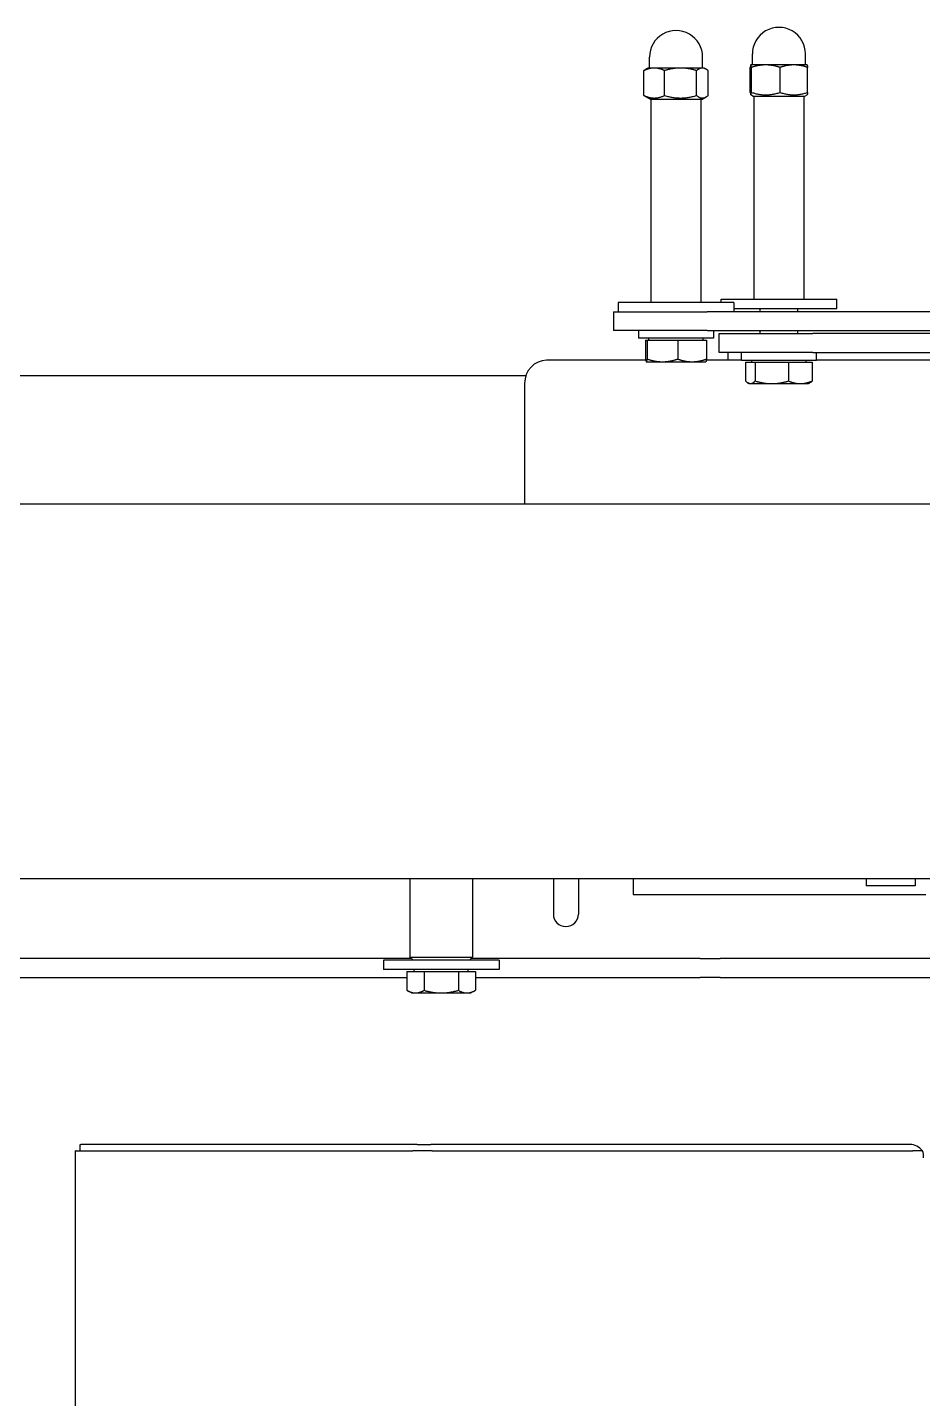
# Model space of a CAD drawing. Extents: x -3873 to 164127, y 7129 to 96529.
# Drawn here: x 53596.1 to 53882.4, y 46152.1 to 46590.9 of the extents above; entities that cross this region are included whole.
import ezdxf

# ---------------------------------------------------------------- set-up
doc = ezdxf.new("R2010")
doc.units = 0
doc.layers.add('KROMEKA', color=1, linetype='CONTINUOUS')
doc.layers.add('LAYOUT Kromeka', color=1, linetype='CONTINUOUS', lineweight=5)

# ---------------------------------------------------------------- blocks, each defined once
blk = doc.blocks.new('KD21-ara_yolma-64')
at = {"layer": 'KROMEKA', "color": 0}
for p, q in [((4299, -760), (4299, 1490)), ((4419.02, 1490), (4419.02, -760)), ((4267.5, 1341.7), (4267.5, 635.97)), ((4273.5, 634.5), (4273.5, 1341.7)), ((4460, 597.93), (4460, 781.36)), ((2287.5, 742), (4212, 742)), ((4212, 741.76), (4212, 742)), ((4212, 741.76), (4212, 634.07)), ((4212, 740.5), (4214, 740.5)), ((4214, 740.5), (4214, 740.33)), ((4214, 632.64), (4214, 740.33)), ((4270, 606.5), (4270, 643.5)), ((4273, 643.5), (4270, 643.5)), ((4273, 606.5), (4273, 643.5)), ((4212, 627.89), (4212, 634.07)), ((4214, 632.64), (4214, 628.36)), ((4262.5, 634.5), (4263.35, 635.97)), ((4262.5, 634.5), (4262.5, 633.23)), ((4262.5, 633.23), (4262.5, 625)), ((4269.4, 635.97), (4263.35, 635.97)), ((4269.4, 635.97), (4269.4, 630.49)), ((4269.4, 633.6), (4270, 633.6)), ((4273, 634), (4274, 635)), ((4274, 635), (4274, 615)), ((4299, 635), (4274, 635)), ((4212, 627.89), (4212, 474.11)), ((4214, 475.05), (4214, 628.36)), ((4269.4, 630.49), (4263.35, 630.49)), ((4269.4, 630.49), (4269.4, 619.52)), ((4262.5, 625), (4262.5, 616.77)), ((4269.4, 619.52), (4263.35, 619.52)), ((4269.4, 619.52), (4269.4, 614.03)), ((4262.5, 616.77), (4262.5, 615.5)), ((4262.5, 615.5), (4263.35, 614.03)), ((4269.4, 616.4), (4270, 616.4)), ((4273, 616), (4274, 615)), ((4273.5, 549.42), (4273.5, 615.5)), ((4299, 615), (4274, 615)), ((4263.35, 614.03), (4263.35, 614.03)), ((4269.4, 614.03), (4263.35, 614.03)), ((4267.5, 614.03), (4267.5, 549.42)), ((4273, 606.5), (4270, 606.5)), ((4457.5, 598.33), (4419.02, 598.33)), ((4299, 589.13), (4287.75, 589.13)), ((4465, 559.55), (4465, 591.29)), ((4299, 581.13), (4287.75, 581.13)), ((4474.5, 539.87), (4474.5, 569.87)), ((4480.5, 569.87), (4474.5, 569.87)), ((4480.5, 569.87), (4480.5, 539.87)), ((4483.5, 568.37), (4480.5, 568.37)), ((4483.5, 531.37), (4483.5, 568.37)), ((4294, 563.63), (4294, 470)), ((4299, 563.63), (4294, 563.63)), ((4472, 537.87), (4472, 561.87)), ((4474.5, 561.87), (4472, 561.87)), ((4464.5, 559.37), (4464.51, 559.38)), ((4464.5, 559.37), (4464.5, 559.36)), ((4464.5, 559.36), (4464.5, 554.22)), ((4471.4, 559.62), (4465.35, 559.62)), ((4471.4, 559.09), (4465.35, 559.09)), ((4471.4, 559.62), (4471.4, 559.09)), ((4471.4, 559.09), (4471.4, 549.34)), ((4471.4, 558.57), (4472, 558.57)), ((4483.5, 557.87), (4548.5, 557.87)), ((4548.5, 558.17), (4549.27, 559.5)), ((4548.5, 558.17), (4548.5, 541.57)), ((4549.71, 560.13), (4557.7, 560.13)), ((4558.5, 558.87), (4558.14, 559.5)), ((4558.5, 556.84), (4558.5, 558.87)), ((4558.5, 558.37), (4562, 558.37)), ((4464.5, 554.22), (4464.5, 544.73)), ((4549.71, 553.56), (4557.7, 553.56)), ((4558.5, 548.43), (4558.5, 556.84)), ((4267.5, 549.42), (4267.5, 543.04)), ((4273.5, 543.04), (4273.5, 549.42)), ((4471.4, 549.34), (4465.35, 549.34)), ((4471.4, 549.34), (4471.4, 540.12)), ((4464.5, 544.73), (4464.5, 540.37)), ((4558.5, 541.46), (4558.5, 548.43)), ((4267.5, 543.04), (4267.5, 542.18)), ((4267.5, 535.8), (4267.5, 542.18)), ((4273.5, 542.18), (4273.5, 543.04)), ((4273.5, 542.18), (4273.5, 535.8)), ((4464.5, 540.37), (4464.51, 540.36)), ((4465, 528.96), (4465, 540.18)), ((4471.4, 540.12), (4465.35, 540.12)), ((4471.4, 541.17), (4472, 541.17)), ((4474.5, 539.87), (4474.5, 285.41)), ((4480.5, 285.41), (4480.5, 539.87)), ((4483.5, 541.87), (4548.5, 541.87)), ((4548.5, 541.57), (4549.27, 540.24)), ((4549.71, 543.3), (4557.7, 543.3)), ((4558.5, 540.87), (4558.14, 540.24)), ((4558.5, 540.87), (4558.5, 541.46)), ((4558.5, 541.37), (4562, 541.37)), ((4267.5, 535.8), (4267.5, 175.97)), ((4273.5, 174.5), (4273.5, 535.8)), ((4467.5, 506.09), (4467.5, 536.09)), ((4467.5, 536.09), (4473.5, 536.09)), ((4474.5, 537.87), (4472, 537.87)), ((4473.5, 536.09), (4473.5, 506.09)), ((4483.5, 535.46), (4484.5, 535.46)), ((4484.5, 535.46), (4484.5, 498.46)), ((4549.71, 539.61), (4557.7, 539.61)), ((4465, 533.19), (4467.5, 533.19)), ((4483.5, 531.37), (4480.5, 531.37)), ((4481.5, 531.37), (4481.5, 498.46)), ((4457.5, 526.46), (4457.73, 526.85)), ((4464.4, 527.61), (4458.35, 527.61)), ((4464.4, 527.61), (4464.4, 524.56)), ((4465, 528.96), (4465, 504.96)), ((4465, 528.96), (4467.5, 528.96)), ((4457.5, 526.46), (4457.5, 526.08)), ((4457.5, 526.08), (4457.5, 519.23)), ((4464.4, 524.56), (4458.35, 524.56)), ((4464.4, 525.66), (4465, 525.66)), ((4464.4, 524.56), (4464.4, 513.91)), ((4473.5, 522.96), (4474.5, 522.96)), ((4480.5, 522.96), (4481.5, 522.96)), ((4549.5, 524.96), (4484.5, 524.96)), ((4549.5, 525.26), (4549.91, 525.97)), ((4549.5, 525.26), (4549.5, 508.66)), ((4550.71, 526.13), (4558.7, 526.13)), ((4550.71, 525.78), (4558.7, 525.78)), ((4559.5, 525.96), (4559.5, 525.97)), ((4559.5, 521.2), (4559.5, 525.96)), ((4559.5, 525.96), (4559.5, 525.96)), ((4559.5, 525.46), (4563, 525.46)), ((4457.5, 519.23), (4457.5, 510.11)), ((4559.5, 512.2), (4559.5, 521.2)), ((4464.4, 513.91), (4458.35, 513.91)), ((4464.4, 513.91), (4464.4, 506.31)), ((4550.71, 516.61), (4558.7, 516.61)), ((4457.5, 510.11), (4457.5, 507.46)), ((4473.5, 510.96), (4474.5, 510.96)), ((4480.5, 510.96), (4481.5, 510.96)), ((4559.5, 507.96), (4559.5, 512.2)), ((4457.5, 507.46), (4457.73, 507.07)), ((4464.4, 506.31), (4458.35, 506.31)), ((4464.4, 508.26), (4465, 508.26)), ((4465, 455.67), (4465, 504.96)), ((4465, 504.96), (4467.5, 504.96)), ((4467.5, 506.09), (4467.5, 361.34)), ((4473.5, 361.34), (4473.5, 506.09)), ((4549.5, 508.96), (4484.5, 508.96)), ((4549.5, 508.66), (4549.91, 507.96)), ((4550.71, 507.79), (4558.7, 507.79)), ((4559.5, 508.46), (4563, 508.46)), ((4559.5, 507.96), (4559.5, 507.96)), ((4481.5, 498.46), (4484.5, 498.46)), ((4296.8, 473.43), (4296.8, 489.03)), ((4299, 489.03), (4296.8, 489.03)), ((4212, 471.22), (4212, 474.11)), ((4212, 471.22), (4212, 471.06)), ((4299, 473.43), (4296.8, 473.43))]:
    blk.add_line(p, q, dxfattribs=at)
for centre, radius, start, end in [((4287.75, 585.13), 4, 90, 270), ((4562, 549.87), 8.5, 270, 90), ((4563, 516.96), 8.5, 270, 90)]:
    blk.add_arc(centre, radius, start, end, dxfattribs=at)
for centre, major_axis, ratio, start_param, end_param in [((4457.5, 591.29), (7.5, 0), 0.939693, 0, 1.570796), ((4208.6, 475.05), (5.4, 0), 0.951057, 5.393465, 6.283185), ((4208.6, 476.1), (4.37, -4.37), 0.726543, 5.559719, 6.021784)]:
    blk.add_ellipse(centre, major_axis=major_axis, ratio=ratio, start_param=start_param, end_param=end_param, dxfattribs=at)
for points, weights in [([(4263.35, 635.97), (4262.5, 634.5), (4262.5, 633.23)], [1, 1.0379548493, 1]), ([(4262.5, 633.23), (4262.5, 631.95), (4263.35, 630.49)], [1, 1.0379548493, 1]), ([(4263.35, 630.49), (4262.5, 627.55), (4262.5, 625)], [1, 1.0379548493, 1]), ([(4262.5, 625), (4262.5, 622.45), (4263.35, 619.52)], [1, 1.0379548493, 1]), ([(4263.35, 619.52), (4262.5, 618.05), (4262.5, 616.77)], [1, 1.0379548493, 1]), ([(4262.5, 616.77), (4262.5, 615.5), (4263.35, 614.03)], [1, 1.0379548493, 1]), ([(4465.35, 559.62), (4464.5, 559.48), (4464.5, 559.36)], [1, 1.0379548493, 1]), ([(4464.5, 559.36), (4464.5, 559.23), (4465.35, 559.09)], [1, 1.0379548493, 1]), ([(4465.35, 559.09), (4464.5, 556.48), (4464.5, 554.22)], [1, 1.0379548493, 1]), ([(4549.71, 560.13), (4548.21, 556.84), (4549.71, 553.56)], [1, 1.15470053838, 1]), ([(4549.27, 559.5), (4549.44, 559.8), (4549.71, 560.13)], [1.0409762129, 1.02430742759, 1]), ([(4557.7, 560.13), (4557.96, 559.8), (4558.14, 559.5)], [1, 1.01223414336, 1.01658132279]), ([(4558.5, 556.84), (4558.5, 558.37), (4557.7, 560.13)], [1, 1.0379548493, 1]), ([(4464.5, 554.22), (4464.5, 551.96), (4465.35, 549.34)], [1, 1.0379548493, 1]), ([(4549.71, 553.56), (4548.21, 548.43), (4549.71, 543.3)], [1, 1.15470053838, 1]), ([(4557.7, 553.56), (4558.5, 555.32), (4558.5, 556.84)], [1, 1.0379548493, 1]), ([(4558.5, 548.43), (4558.5, 550.81), (4557.7, 553.56)], [1, 1.0379548493, 1]), ([(4465.35, 549.34), (4464.5, 546.87), (4464.5, 544.73)], [1, 1.0379548493, 1]), ([(4464.5, 544.73), (4464.5, 542.59), (4465.35, 540.12)], [1, 1.0379548493, 1]), ([(4557.7, 543.3), (4558.5, 546.05), (4558.5, 548.43)], [1, 1.0379548493, 1]), ([(4465.35, 540.12), (4464.57, 540.24), (4464.51, 540.36)], [1, 1.03467709857, 1.00598937355]), ([(4549.71, 543.3), (4548.21, 541.46), (4549.71, 539.61)], [1, 1.15470053838, 1]), ([(4558.5, 541.46), (4558.5, 542.31), (4557.7, 543.3)], [1, 1.0379548493, 1]), ([(4557.7, 539.61), (4558.5, 540.6), (4558.5, 541.46)], [1, 1.0379548493, 1]), ([(4458.35, 527.61), (4457.5, 526.79), (4457.5, 526.08)], [1, 1.0379548493, 1]), ([(4457.5, 526.08), (4457.5, 525.38), (4458.35, 524.56)], [1, 1.0379548493, 1]), ([(4458.35, 524.56), (4457.5, 521.7), (4457.5, 519.23)], [1, 1.0379548493, 1]), ([(4550.71, 526.13), (4549.21, 525.96), (4550.71, 525.78)], [1, 1.15470053838, 1]), ([(4550.71, 525.78), (4549.21, 521.2), (4550.71, 516.61)], [1, 1.15470053838, 1]), ([(4559.5, 525.96), (4559.5, 526.04), (4558.7, 526.13)], [1, 1.0379548493, 1]), ([(4558.7, 525.78), (4559.5, 525.87), (4559.5, 525.96)], [1, 1.0379548493, 1]), ([(4559.5, 521.2), (4559.5, 523.32), (4558.7, 525.78)], [1, 1.0379548493, 1]), ([(4457.5, 519.23), (4457.5, 516.76), (4458.35, 513.91)], [1, 1.0379548493, 1]), ([(4558.7, 516.61), (4559.5, 519.07), (4559.5, 521.2)], [1, 1.0379548493, 1]), ([(4458.35, 513.91), (4457.5, 511.87), (4457.5, 510.11)], [1, 1.0379548493, 1]), ([(4550.71, 516.61), (4549.21, 512.2), (4550.71, 507.79)], [1, 1.15470053838, 1]), ([(4559.5, 512.2), (4559.5, 514.25), (4558.7, 516.61)], [1, 1.0379548493, 1]), ([(4457.5, 510.11), (4457.5, 508.34), (4458.35, 506.31)], [1, 1.0379548493, 1]), ([(4558.7, 507.79), (4559.5, 510.16), (4559.5, 512.2)], [1, 1.0379548493, 1]), ([(4458.35, 506.31), (4457.93, 506.71), (4457.73, 507.07)], [1, 1.01818247964, 1.01894412521]), ([(4550.71, 507.79), (4549.95, 507.88), (4549.91, 507.96)], [1, 1.07251329759, 1.07704779714]), ([(4559.5, 507.96), (4559.45, 507.88), (4558.7, 507.79)], [1.00430699905, 1.03566295421, 1])]:
    blk.add_rational_spline(points, weights, degree=2, dxfattribs=at)

msp = doc.modelspace()

# ---------------------------------------------------------------- block references
at = {"layer": 'LAYOUT Kromeka', "ltscale": 20, "rotation": 89.99999999999999}
msp.add_blockref('KD21-ara_yolma-64', (54353.46, 42019.41), dxfattribs=at)

doc.saveas('drawing.dxf')
